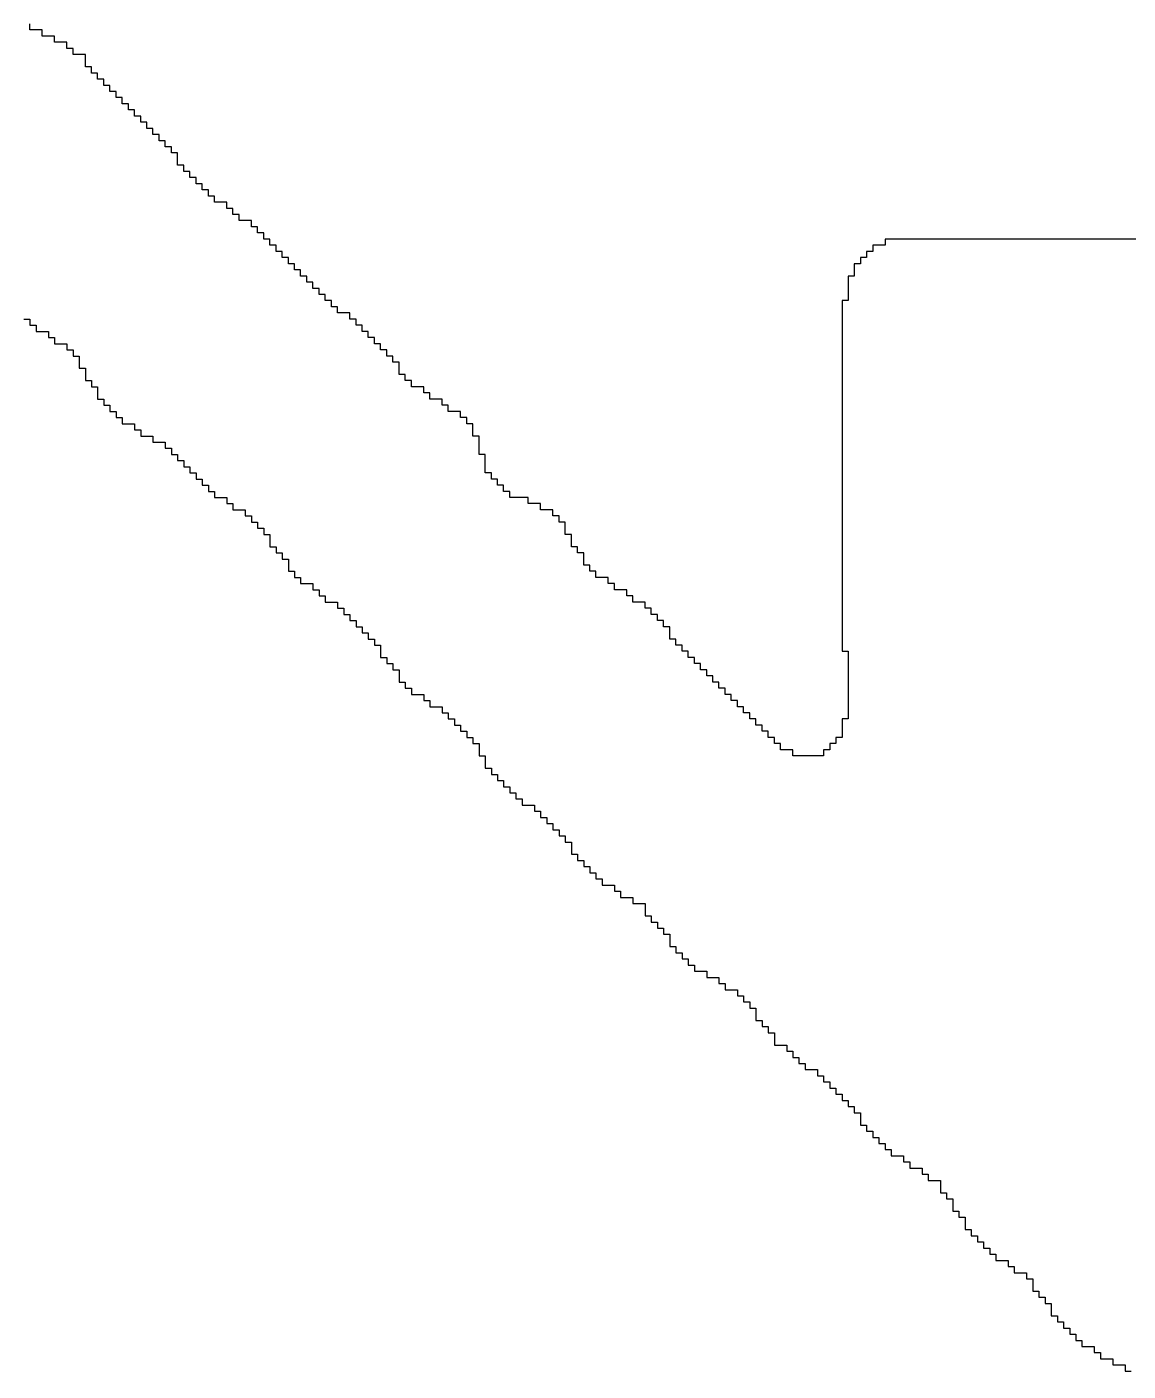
# Model space of a CAD drawing. Header units: millimetres. Extents: x 9.6 to 105, y 7.6 to 66.9.
# Drawn here: x 87.8796 to 88.1243, y 23.2529 to 23.5516 of the extents above; entities that cross this region are included whole.
import ezdxf

# ---------------------------------------------------------------- set-up
doc = ezdxf.new("R2010")
doc.units = ezdxf.units.MM
doc.layers.add('BottomOverlay', color=54, linetype='Continuous')

msp = doc.modelspace()

# ---------------------------------------------------------------- linework, layer by layer
at = {"layer": 'BottomOverlay'}
for p, q in [((87.88029, 23.55092), (87.88029, 23.55228)), ((87.88303, 23.55092), (87.88029, 23.55092)), ((87.88303, 23.54955), (87.88303, 23.55092)), ((87.88576, 23.54955), (87.88303, 23.54955)), ((87.88576, 23.54818), (87.88576, 23.54955)), ((87.8885, 23.54818), (87.88576, 23.54818)), ((87.8885, 23.54681), (87.8885, 23.54818)), ((87.88986, 23.54681), (87.8885, 23.54681)), ((87.88986, 23.54545), (87.88986, 23.54681)), ((87.8926, 23.54545), (87.88986, 23.54545)), ((87.8926, 23.54408), (87.8926, 23.54545)), ((87.8926, 23.54271), (87.8926, 23.54408)), ((87.89396, 23.54271), (87.8926, 23.54271)), ((87.89396, 23.54134), (87.89396, 23.54271)), ((87.89533, 23.54134), (87.89396, 23.54134)), ((87.89533, 23.53998), (87.89533, 23.54134)), ((87.8967, 23.53998), (87.89533, 23.53998)), ((87.8967, 23.53861), (87.8967, 23.53998)), ((87.89807, 23.53861), (87.8967, 23.53861)), ((87.89807, 23.53725), (87.89807, 23.53861)), ((87.89943, 23.53725), (87.89807, 23.53725)), ((87.89943, 23.53588), (87.89943, 23.53725)), ((87.9008, 23.53588), (87.89943, 23.53588)), ((87.9008, 23.53451), (87.9008, 23.53588)), ((87.90217, 23.53451), (87.9008, 23.53451)), ((87.90217, 23.53314), (87.90217, 23.53451)), ((87.90354, 23.53314), (87.90217, 23.53314)), ((87.90354, 23.53178), (87.90354, 23.53314)), ((87.9049, 23.53178), (87.90354, 23.53178)), ((87.9049, 23.53041), (87.9049, 23.53178)), ((87.90627, 23.53041), (87.9049, 23.53041)), ((87.90627, 23.52904), (87.90627, 23.53041)), ((87.90763, 23.52904), (87.90627, 23.52904)), ((87.90763, 23.52767), (87.90763, 23.52904)), ((87.909, 23.52767), (87.90763, 23.52767)), ((87.909, 23.52631), (87.909, 23.52767)), ((87.91037, 23.52631), (87.909, 23.52631)), ((87.91037, 23.52494), (87.91037, 23.52631)), ((87.91174, 23.52494), (87.91037, 23.52494)), ((87.91174, 23.52358), (87.91174, 23.52494)), ((87.9131, 23.52358), (87.91174, 23.52358)), ((87.9131, 23.52221), (87.9131, 23.52358)), ((87.9131, 23.52084), (87.9131, 23.52221)), ((87.91447, 23.52084), (87.9131, 23.52084)), ((87.91447, 23.51947), (87.91447, 23.52084)), ((87.91584, 23.51947), (87.91447, 23.51947)), ((87.91584, 23.51811), (87.91584, 23.51947)), ((87.9172, 23.51811), (87.91584, 23.51811)), ((87.9172, 23.51674), (87.9172, 23.51811)), ((87.91857, 23.51674), (87.9172, 23.51674)), ((87.91857, 23.51537), (87.91857, 23.51674)), ((87.91994, 23.51537), (87.91857, 23.51537)), ((87.91994, 23.514), (87.91994, 23.51537)), ((87.9213, 23.514), (87.91994, 23.514)), ((87.9213, 23.51264), (87.9213, 23.514)), ((87.92404, 23.51264), (87.9213, 23.51264)), ((87.92404, 23.51127), (87.92404, 23.51264)), ((87.92541, 23.51127), (87.92404, 23.51127)), ((87.92541, 23.5099), (87.92541, 23.51127)), ((87.92677, 23.5099), (87.92541, 23.5099)), ((87.92677, 23.50854), (87.92677, 23.5099)), ((87.92951, 23.50854), (87.92677, 23.50854)), ((87.92951, 23.50717), (87.92951, 23.50854)), ((87.93087, 23.50717), (87.92951, 23.50717)), ((87.93087, 23.5058), (87.93087, 23.50717)), ((87.93224, 23.5058), (87.93087, 23.5058)), ((87.93224, 23.50444), (87.93224, 23.5058)), ((87.93361, 23.50444), (87.93224, 23.50444)), ((87.93361, 23.50307), (87.93361, 23.50444)), ((88.66223, 23.50444), (88.07031, 23.50444)), ((88.07031, 23.50444), (88.07031, 23.50307)), ((87.93498, 23.50307), (87.93361, 23.50307)), ((87.93498, 23.5017), (87.93498, 23.50307)), ((87.93634, 23.5017), (87.93498, 23.5017)), ((87.93634, 23.50034), (87.93634, 23.5017)), ((88.06758, 23.5017), (88.06621, 23.5017)), ((88.06621, 23.5017), (88.06621, 23.50034)), ((88.07031, 23.50307), (88.06758, 23.50307)), ((88.06758, 23.50307), (88.06758, 23.5017)), ((87.93771, 23.50034), (87.93634, 23.50034)), ((87.93771, 23.49897), (87.93771, 23.50034)), ((87.93908, 23.49897), (87.93771, 23.49897)), ((87.93908, 23.4976), (87.93908, 23.49897)), ((88.06484, 23.49897), (88.06347, 23.49897)), ((88.06347, 23.49897), (88.06347, 23.4976)), ((88.06621, 23.50034), (88.06484, 23.50034)), ((88.06484, 23.50034), (88.06484, 23.49897)), ((87.94044, 23.4976), (87.93908, 23.4976)), ((87.94044, 23.49623), (87.94044, 23.4976)), ((87.94181, 23.49623), (87.94044, 23.49623)), ((87.94181, 23.49487), (87.94181, 23.49623)), ((88.06347, 23.49623), (88.06211, 23.49623)), ((88.06211, 23.49623), (88.06211, 23.49487)), ((88.06347, 23.4976), (88.06347, 23.49623)), ((87.94318, 23.49487), (87.94181, 23.49487)), ((87.94318, 23.4935), (87.94318, 23.49487)), ((87.94454, 23.4935), (87.94318, 23.4935)), ((87.94454, 23.49213), (87.94454, 23.4935)), ((88.06211, 23.49487), (88.06211, 23.4935)), ((88.06211, 23.4935), (88.06211, 23.49213)), ((87.94591, 23.49213), (87.94454, 23.49213)), ((87.94591, 23.49077), (87.94591, 23.49213)), ((87.94728, 23.49077), (87.94591, 23.49077)), ((87.94728, 23.4894), (87.94728, 23.49077)), ((87.94865, 23.4894), (87.94728, 23.4894)), ((87.94865, 23.48803), (87.94865, 23.4894)), ((88.06211, 23.49077), (88.06074, 23.49077)), ((88.06074, 23.49077), (88.06074, 23.4894)), ((88.06074, 23.4894), (88.06074, 23.48803)), ((88.06211, 23.49213), (88.06211, 23.49077)), ((87.87893, 23.48667), (87.88029, 23.48667)), ((87.88029, 23.48667), (87.88029, 23.4853)), ((87.95138, 23.48803), (87.94865, 23.48803)), ((87.95138, 23.48667), (87.95138, 23.48803)), ((87.95275, 23.48667), (87.95138, 23.48667)), ((87.95275, 23.4853), (87.95275, 23.48667)), ((88.06074, 23.48803), (88.06074, 23.48667)), ((88.06074, 23.48667), (88.06074, 23.4853)), ((87.88029, 23.4853), (87.88166, 23.4853)), ((87.88166, 23.4853), (87.88166, 23.48393)), ((87.88166, 23.48393), (87.8844, 23.48393)), ((87.8844, 23.48393), (87.8844, 23.48256)), ((87.95411, 23.4853), (87.95275, 23.4853)), ((87.95411, 23.48393), (87.95411, 23.4853)), ((87.95548, 23.48393), (87.95411, 23.48393)), ((87.95548, 23.48256), (87.95548, 23.48393)), ((88.06074, 23.4853), (88.06074, 23.48393)), ((88.06074, 23.48393), (88.06074, 23.48256)), ((87.8844, 23.48256), (87.88576, 23.48256)), ((87.88576, 23.48256), (87.88576, 23.4812)), ((87.88576, 23.4812), (87.8885, 23.4812)), ((87.8885, 23.4812), (87.8885, 23.47983)), ((87.95685, 23.48256), (87.95548, 23.48256)), ((87.95685, 23.4812), (87.95685, 23.48256)), ((87.95821, 23.4812), (87.95685, 23.4812)), ((87.95821, 23.47983), (87.95821, 23.4812)), ((88.06074, 23.48256), (88.06074, 23.4812)), ((88.06074, 23.4812), (88.06074, 23.47983)), ((87.8885, 23.47983), (87.88986, 23.47983)), ((87.88986, 23.47983), (87.88986, 23.47846)), ((87.88986, 23.47846), (87.89123, 23.47846)), ((87.89123, 23.47846), (87.89123, 23.4771)), ((87.95958, 23.47983), (87.95821, 23.47983)), ((87.95958, 23.47846), (87.95958, 23.47983)), ((87.96095, 23.47846), (87.95958, 23.47846)), ((87.96095, 23.4771), (87.96095, 23.47846)), ((88.06074, 23.47983), (88.06074, 23.47846)), ((88.06074, 23.47846), (88.06074, 23.4771)), ((87.89123, 23.4771), (87.89123, 23.47573)), ((87.89123, 23.47573), (87.8926, 23.47573)), ((87.8926, 23.47573), (87.8926, 23.47436)), ((87.8926, 23.47436), (87.8926, 23.473)), ((87.96232, 23.4771), (87.96095, 23.4771)), ((87.96232, 23.47573), (87.96232, 23.4771)), ((87.96232, 23.47436), (87.96232, 23.47573)), ((87.96368, 23.47436), (87.96232, 23.47436)), ((87.96368, 23.473), (87.96368, 23.47436)), ((88.06074, 23.4771), (88.06074, 23.47573)), ((88.06074, 23.47573), (88.06074, 23.47436)), ((88.06074, 23.47436), (88.06074, 23.473)), ((87.8926, 23.473), (87.89396, 23.473)), ((87.89396, 23.473), (87.89396, 23.47163)), ((87.89396, 23.47163), (87.89533, 23.47163)), ((87.89533, 23.47163), (87.89533, 23.47026)), ((87.96505, 23.473), (87.96368, 23.473)), ((87.96505, 23.47163), (87.96505, 23.473)), ((87.96778, 23.47163), (87.96505, 23.47163)), ((87.96778, 23.47026), (87.96778, 23.47163)), ((88.06074, 23.473), (88.06074, 23.47163)), ((88.06074, 23.47163), (88.06074, 23.47026)), ((87.89533, 23.47026), (87.89533, 23.46889)), ((87.89533, 23.46889), (87.8967, 23.46889)), ((87.8967, 23.46889), (87.8967, 23.46753)), ((87.96915, 23.47026), (87.96778, 23.47026)), ((87.96915, 23.46889), (87.96915, 23.47026)), ((87.97188, 23.46889), (87.96915, 23.46889)), ((87.97188, 23.46753), (87.97188, 23.46889)), ((88.06074, 23.47026), (88.06074, 23.46889)), ((88.06074, 23.46889), (88.06074, 23.46753)), ((87.8967, 23.46753), (87.89807, 23.46753)), ((87.89807, 23.46753), (87.89807, 23.46616)), ((87.89807, 23.46616), (87.89943, 23.46616)), ((87.89943, 23.46616), (87.89943, 23.46479)), ((87.97325, 23.46753), (87.97188, 23.46753)), ((87.97325, 23.46616), (87.97325, 23.46753)), ((87.97599, 23.46616), (87.97325, 23.46616)), ((87.97599, 23.46479), (87.97599, 23.46616)), ((88.06074, 23.46753), (88.06074, 23.46616)), ((88.06074, 23.46616), (88.06074, 23.46479)), ((87.89943, 23.46479), (87.9008, 23.46479)), ((87.9008, 23.46479), (87.9008, 23.46343)), ((87.9008, 23.46343), (87.90354, 23.46343)), ((87.90354, 23.46343), (87.90354, 23.46206)), ((87.97735, 23.46479), (87.97599, 23.46479)), ((87.97735, 23.46343), (87.97735, 23.46479)), ((87.97872, 23.46343), (87.97735, 23.46343)), ((87.97872, 23.46206), (87.97872, 23.46343)), ((88.06074, 23.46479), (88.06074, 23.46343)), ((88.06074, 23.46343), (88.06074, 23.46206)), ((87.90354, 23.46206), (87.9049, 23.46206)), ((87.9049, 23.46206), (87.9049, 23.46069)), ((87.9049, 23.46069), (87.90763, 23.46069)), ((87.90763, 23.46069), (87.90763, 23.45933)), ((87.97872, 23.46069), (87.97872, 23.46206)), ((87.98009, 23.46069), (87.97872, 23.46069)), ((87.98009, 23.45933), (87.98009, 23.46069)), ((88.06074, 23.46206), (88.06074, 23.46069)), ((88.06074, 23.46069), (88.06074, 23.45933)), ((87.90763, 23.45933), (87.91037, 23.45933)), ((87.91037, 23.45933), (87.91037, 23.45796)), ((87.91037, 23.45796), (87.91174, 23.45796)), ((87.91174, 23.45796), (87.91174, 23.45659)), ((87.91174, 23.45659), (87.9131, 23.45659)), ((87.9131, 23.45659), (87.9131, 23.45522)), ((87.98009, 23.45796), (87.98009, 23.45933)), ((87.98009, 23.45659), (87.98009, 23.45796)), ((87.98145, 23.45659), (87.98009, 23.45659)), ((87.98145, 23.45522), (87.98145, 23.45659)), ((88.06074, 23.45933), (88.06074, 23.45796)), ((88.06074, 23.45796), (88.06074, 23.45659)), ((88.06074, 23.45659), (88.06074, 23.45522)), ((87.9131, 23.45522), (87.91447, 23.45522)), ((87.91447, 23.45522), (87.91447, 23.45386)), ((87.91447, 23.45386), (87.91584, 23.45386)), ((87.91584, 23.45386), (87.91584, 23.45249)), ((87.98145, 23.45386), (87.98145, 23.45522)), ((87.98145, 23.45249), (87.98145, 23.45386)), ((88.06074, 23.45522), (88.06074, 23.45386)), ((88.06074, 23.45386), (88.06074, 23.45249)), ((87.91584, 23.45249), (87.9172, 23.45249)), ((87.9172, 23.45249), (87.9172, 23.45112)), ((87.9172, 23.45112), (87.91857, 23.45112)), ((87.91857, 23.45112), (87.91857, 23.44975)), ((87.98282, 23.45249), (87.98145, 23.45249)), ((87.98282, 23.45112), (87.98282, 23.45249)), ((87.98419, 23.45112), (87.98282, 23.45112)), ((87.98419, 23.44975), (87.98419, 23.45112)), ((88.06074, 23.45249), (88.06074, 23.45112)), ((88.06074, 23.45112), (88.06074, 23.44975)), ((87.91857, 23.44975), (87.91994, 23.44975)), ((87.91994, 23.44975), (87.91994, 23.44839)), ((87.91994, 23.44839), (87.9213, 23.44839)), ((87.9213, 23.44839), (87.9213, 23.44702)), ((87.98555, 23.44975), (87.98419, 23.44975)), ((87.98555, 23.44839), (87.98555, 23.44975)), ((87.98692, 23.44839), (87.98555, 23.44839)), ((87.98692, 23.44702), (87.98692, 23.44839)), ((88.06074, 23.44975), (88.06074, 23.44839)), ((88.06074, 23.44839), (88.06074, 23.44702)), ((87.9213, 23.44702), (87.92404, 23.44702)), ((87.92404, 23.44702), (87.92404, 23.44566)), ((87.92404, 23.44566), (87.92541, 23.44566)), ((87.92541, 23.44566), (87.92541, 23.44429)), ((87.99102, 23.44702), (87.98692, 23.44702)), ((87.99102, 23.44566), (87.99102, 23.44702)), ((87.99376, 23.44566), (87.99102, 23.44566)), ((87.99376, 23.44429), (87.99376, 23.44566)), ((88.06074, 23.44702), (88.06074, 23.44566)), ((88.06074, 23.44566), (88.06074, 23.44429)), ((87.92541, 23.44429), (87.92814, 23.44429)), ((87.92814, 23.44429), (87.92814, 23.44292)), ((87.92814, 23.44292), (87.92951, 23.44292)), ((87.92951, 23.44292), (87.92951, 23.44155)), ((87.92951, 23.44155), (87.93087, 23.44155)), ((87.93087, 23.44155), (87.93087, 23.44019)), ((87.99649, 23.44429), (87.99376, 23.44429)), ((87.99649, 23.44292), (87.99649, 23.44429)), ((87.99786, 23.44292), (87.99649, 23.44292)), ((87.99786, 23.44155), (87.99786, 23.44292)), ((87.99922, 23.44155), (87.99786, 23.44155)), ((87.99922, 23.44019), (87.99922, 23.44155)), ((88.06074, 23.44429), (88.06074, 23.44292)), ((88.06074, 23.44292), (88.06074, 23.44155)), ((88.06074, 23.44155), (88.06074, 23.44019)), ((87.93087, 23.44019), (87.93224, 23.44019)), ((87.93224, 23.44019), (87.93224, 23.43882)), ((87.93224, 23.43882), (87.93361, 23.43882)), ((87.93361, 23.43882), (87.93361, 23.43745)), ((87.99922, 23.43882), (87.99922, 23.44019)), ((88.00059, 23.43882), (87.99922, 23.43882)), ((88.00059, 23.43745), (88.00059, 23.43882)), ((88.06074, 23.44019), (88.06074, 23.43882)), ((88.06074, 23.43882), (88.06074, 23.43745)), ((87.93361, 23.43745), (87.93361, 23.43608)), ((87.93361, 23.43608), (87.93498, 23.43608)), ((87.93498, 23.43608), (87.93498, 23.43472)), ((88.00059, 23.43608), (88.00059, 23.43745)), ((88.00196, 23.43608), (88.00059, 23.43608)), ((88.00196, 23.43472), (88.00196, 23.43608)), ((88.06074, 23.43745), (88.06074, 23.43608)), ((88.06074, 23.43608), (88.06074, 23.43472)), ((87.93498, 23.43472), (87.93634, 23.43472)), ((87.93634, 23.43472), (87.93634, 23.43335)), ((87.93634, 23.43335), (87.93771, 23.43335)), ((87.93771, 23.43335), (87.93771, 23.43199)), ((88.00333, 23.43472), (88.00196, 23.43472)), ((88.00333, 23.43335), (88.00333, 23.43472)), ((88.00333, 23.43199), (88.00333, 23.43335)), ((88.06074, 23.43472), (88.06074, 23.43335)), ((88.06074, 23.43335), (88.06074, 23.43199)), ((87.93771, 23.43199), (87.93771, 23.43062)), ((87.93771, 23.43062), (87.93908, 23.43062)), ((87.93908, 23.43062), (87.93908, 23.42925)), ((88.00469, 23.43199), (88.00333, 23.43199)), ((88.00469, 23.43062), (88.00469, 23.43199)), ((88.00606, 23.43062), (88.00469, 23.43062)), ((88.00606, 23.42925), (88.00606, 23.43062)), ((88.06074, 23.43199), (88.06074, 23.43062)), ((88.06074, 23.43062), (88.06074, 23.42925)), ((87.93908, 23.42925), (87.94044, 23.42925)), ((87.94044, 23.42925), (87.94044, 23.42788)), ((87.94044, 23.42788), (87.94318, 23.42788)), ((87.94318, 23.42788), (87.94318, 23.42652)), ((88.0088, 23.42925), (88.00606, 23.42925)), ((88.0088, 23.42788), (88.0088, 23.42925)), ((88.01016, 23.42788), (88.0088, 23.42788)), ((88.01016, 23.42652), (88.01016, 23.42788)), ((88.06074, 23.42925), (88.06074, 23.42788)), ((88.06074, 23.42788), (88.06074, 23.42652)), ((87.94318, 23.42652), (87.94454, 23.42652)), ((87.94454, 23.42652), (87.94454, 23.42515)), ((87.94454, 23.42515), (87.94591, 23.42515)), ((87.94591, 23.42515), (87.94591, 23.42378)), ((87.94591, 23.42378), (87.94865, 23.42378)), ((87.94865, 23.42378), (87.94865, 23.42241)), ((88.01289, 23.42652), (88.01016, 23.42652)), ((88.01289, 23.42515), (88.01289, 23.42652)), ((88.01426, 23.42515), (88.01289, 23.42515)), ((88.01426, 23.42378), (88.01426, 23.42515)), ((88.017, 23.42378), (88.01426, 23.42378)), ((88.017, 23.42241), (88.017, 23.42378)), ((88.06074, 23.42652), (88.06074, 23.42515)), ((88.06074, 23.42515), (88.06074, 23.42378)), ((88.06074, 23.42378), (88.06074, 23.42241)), ((87.94865, 23.42241), (87.95001, 23.42241)), ((87.95001, 23.42241), (87.95001, 23.42105)), ((87.95001, 23.42105), (87.95138, 23.42105)), ((87.95138, 23.42105), (87.95138, 23.41968)), ((88.01836, 23.42241), (88.017, 23.42241)), ((88.01836, 23.42105), (88.01836, 23.42241)), ((88.01973, 23.42105), (88.01836, 23.42105)), ((88.01973, 23.41968), (88.01973, 23.42105)), ((88.06074, 23.42241), (88.06074, 23.42105)), ((88.06074, 23.42105), (88.06074, 23.41968)), ((87.95138, 23.41968), (87.95275, 23.41968)), ((87.95275, 23.41968), (87.95275, 23.41831)), ((87.95275, 23.41831), (87.95411, 23.41831)), ((87.95411, 23.41831), (87.95411, 23.41695)), ((88.0211, 23.41968), (88.01973, 23.41968)), ((88.0211, 23.41831), (88.0211, 23.41968)), ((88.02246, 23.41831), (88.0211, 23.41831)), ((88.02246, 23.41695), (88.02246, 23.41831)), ((88.06074, 23.41968), (88.06074, 23.41831)), ((88.06074, 23.41831), (88.06074, 23.41695)), ((87.95411, 23.41695), (87.95548, 23.41695)), ((87.95548, 23.41695), (87.95548, 23.41558)), ((87.95548, 23.41558), (87.95685, 23.41558)), ((87.95685, 23.41558), (87.95685, 23.41421)), ((88.02246, 23.41558), (88.02246, 23.41695)), ((88.02383, 23.41558), (88.02246, 23.41558)), ((88.02383, 23.41421), (88.02383, 23.41558)), ((88.06074, 23.41695), (88.06074, 23.41558)), ((88.06074, 23.41558), (88.06074, 23.41421)), ((87.95685, 23.41421), (87.95821, 23.41421)), ((87.95821, 23.41421), (87.95821, 23.41285)), ((87.95821, 23.41285), (87.95821, 23.41148)), ((88.0252, 23.41421), (88.02383, 23.41421)), ((88.0252, 23.41285), (88.0252, 23.41421)), ((88.02657, 23.41285), (88.0252, 23.41285)), ((88.02657, 23.41148), (88.02657, 23.41285)), ((88.06074, 23.41421), (88.06074, 23.41285)), ((88.06074, 23.41285), (88.06211, 23.41285)), ((88.06211, 23.41285), (88.06211, 23.41148)), ((87.95821, 23.41148), (87.95958, 23.41148)), ((87.95958, 23.41148), (87.95958, 23.41011)), ((87.95958, 23.41011), (87.96095, 23.41011)), ((87.96095, 23.41011), (87.96095, 23.40875)), ((87.96095, 23.40875), (87.96232, 23.40875)), ((87.96232, 23.40875), (87.96232, 23.40738)), ((88.02793, 23.41148), (88.02657, 23.41148)), ((88.02793, 23.41011), (88.02793, 23.41148)), ((88.0293, 23.41011), (88.02793, 23.41011)), ((88.0293, 23.40875), (88.0293, 23.41011)), ((88.03067, 23.40875), (88.0293, 23.40875)), ((88.03067, 23.40738), (88.03067, 23.40875)), ((88.06211, 23.41148), (88.06211, 23.41011)), ((88.06211, 23.41011), (88.06211, 23.40875)), ((88.06211, 23.40875), (88.06211, 23.40738)), ((87.96232, 23.40738), (87.96232, 23.40601)), ((87.96232, 23.40601), (87.96368, 23.40601)), ((87.96368, 23.40601), (87.96368, 23.40464)), ((88.03203, 23.40738), (88.03067, 23.40738)), ((88.03203, 23.40601), (88.03203, 23.40738)), ((88.0334, 23.40601), (88.03203, 23.40601)), ((88.0334, 23.40464), (88.0334, 23.40601)), ((88.06211, 23.40738), (88.06211, 23.40601)), ((88.06211, 23.40601), (88.06211, 23.40464)), ((87.96368, 23.40464), (87.96505, 23.40464)), ((87.96505, 23.40464), (87.96505, 23.40328)), ((87.96505, 23.40328), (87.96778, 23.40328)), ((87.96778, 23.40328), (87.96778, 23.40191)), ((88.03477, 23.40464), (88.0334, 23.40464)), ((88.03477, 23.40328), (88.03477, 23.40464)), ((88.03613, 23.40328), (88.03477, 23.40328)), ((88.03613, 23.40191), (88.03613, 23.40328)), ((88.06211, 23.40464), (88.06211, 23.40328)), ((88.06211, 23.40328), (88.06211, 23.40191)), ((87.96778, 23.40191), (87.96915, 23.40191)), ((87.96915, 23.40191), (87.96915, 23.40054)), ((87.96915, 23.40054), (87.97188, 23.40054)), ((87.97188, 23.40054), (87.97188, 23.39918)), ((88.0375, 23.40191), (88.03613, 23.40191)), ((88.0375, 23.40054), (88.0375, 23.40191)), ((88.03887, 23.40054), (88.0375, 23.40054)), ((88.03887, 23.39918), (88.03887, 23.40054)), ((88.06211, 23.40191), (88.06211, 23.40054)), ((88.06211, 23.40054), (88.06211, 23.39918)), ((87.97188, 23.39918), (87.97325, 23.39918)), ((87.97325, 23.39918), (87.97325, 23.39781)), ((87.97325, 23.39781), (87.97462, 23.39781)), ((87.97462, 23.39781), (87.97462, 23.39644)), ((88.04024, 23.39918), (88.03887, 23.39918)), ((88.04024, 23.39781), (88.04024, 23.39918)), ((88.0416, 23.39781), (88.04024, 23.39781)), ((88.0416, 23.39644), (88.0416, 23.39781)), ((88.06211, 23.39781), (88.06074, 23.39781)), ((88.06074, 23.39781), (88.06074, 23.39644)), ((88.06211, 23.39918), (88.06211, 23.39781)), ((87.97462, 23.39644), (87.97599, 23.39644)), ((87.97599, 23.39644), (87.97599, 23.39508)), ((87.97599, 23.39508), (87.97735, 23.39508)), ((87.97735, 23.39508), (87.97735, 23.39371)), ((87.97735, 23.39371), (87.97872, 23.39371)), ((87.97872, 23.39371), (87.97872, 23.39234)), ((88.04297, 23.39644), (88.0416, 23.39644)), ((88.04297, 23.39508), (88.04297, 23.39644)), ((88.04434, 23.39508), (88.04297, 23.39508)), ((88.04434, 23.39371), (88.04434, 23.39508)), ((88.0457, 23.39371), (88.04434, 23.39371)), ((88.0457, 23.39234), (88.0457, 23.39371)), ((88.06074, 23.39371), (88.05937, 23.39371)), ((88.05937, 23.39371), (88.05937, 23.39234)), ((88.06074, 23.39644), (88.06074, 23.39508)), ((88.06074, 23.39508), (88.06074, 23.39371)), ((87.97872, 23.39234), (87.98009, 23.39234)), ((87.98009, 23.39234), (87.98009, 23.39097)), ((87.98009, 23.39097), (87.98009, 23.38961)), ((88.04707, 23.39234), (88.0457, 23.39234)), ((88.04707, 23.39097), (88.04707, 23.39234)), ((88.0498, 23.39097), (88.04707, 23.39097)), ((88.0498, 23.38961), (88.0498, 23.39097)), ((88.05801, 23.39097), (88.05664, 23.39097)), ((88.05664, 23.39097), (88.05664, 23.38961)), ((88.05937, 23.39234), (88.05801, 23.39234)), ((88.05801, 23.39234), (88.05801, 23.39097)), ((87.98009, 23.38961), (87.98145, 23.38961)), ((87.98145, 23.38961), (87.98145, 23.38824)), ((87.98145, 23.38824), (87.98145, 23.38687)), ((88.05664, 23.38961), (88.0498, 23.38961)), ((87.98145, 23.38687), (87.98282, 23.38687)), ((87.98282, 23.38687), (87.98282, 23.38551)), ((87.98282, 23.38551), (87.98419, 23.38551)), ((87.98419, 23.38551), (87.98419, 23.38414)), ((87.98419, 23.38414), (87.98555, 23.38414)), ((87.98555, 23.38414), (87.98555, 23.38277)), ((87.98555, 23.38277), (87.98692, 23.38277)), ((87.98692, 23.38277), (87.98692, 23.38141)), ((87.98692, 23.38141), (87.98829, 23.38141)), ((87.98829, 23.38141), (87.98829, 23.38004)), ((87.98829, 23.38004), (87.98966, 23.38004)), ((87.98966, 23.38004), (87.98966, 23.37867)), ((87.98966, 23.37867), (87.99239, 23.37867)), ((87.99239, 23.37867), (87.99239, 23.3773)), ((87.99239, 23.3773), (87.99376, 23.3773)), ((87.99376, 23.3773), (87.99376, 23.37594)), ((87.99376, 23.37594), (87.99513, 23.37594)), ((87.99513, 23.37594), (87.99513, 23.37457)), ((87.99513, 23.37457), (87.99649, 23.37457)), ((87.99649, 23.37457), (87.99649, 23.3732)), ((87.99649, 23.3732), (87.99786, 23.3732)), ((87.99786, 23.3732), (87.99786, 23.37184)), ((87.99786, 23.37184), (87.99922, 23.37184)), ((87.99922, 23.37184), (87.99922, 23.37047)), ((87.99922, 23.37047), (88.00059, 23.37047)), ((88.00059, 23.37047), (88.00059, 23.3691)), ((88.00059, 23.3691), (88.00059, 23.36774)), ((88.00059, 23.36774), (88.00196, 23.36774)), ((88.00196, 23.36774), (88.00196, 23.36637)), ((88.00196, 23.36637), (88.00333, 23.36637)), ((88.00333, 23.36637), (88.00333, 23.365)), ((88.00333, 23.365), (88.00469, 23.365)), ((88.00469, 23.365), (88.00469, 23.36363)), ((88.00469, 23.36363), (88.00606, 23.36363)), ((88.00606, 23.36363), (88.00606, 23.36227)), ((88.00606, 23.36227), (88.00743, 23.36227)), ((88.00743, 23.36227), (88.00743, 23.3609)), ((88.00743, 23.3609), (88.01016, 23.3609)), ((88.01016, 23.3609), (88.01016, 23.35953)), ((88.01016, 23.35953), (88.01153, 23.35953)), ((88.01153, 23.35953), (88.01153, 23.35817)), ((88.01153, 23.35817), (88.01426, 23.35817)), ((88.01426, 23.35817), (88.01426, 23.3568)), ((88.01426, 23.3568), (88.017, 23.3568)), ((88.017, 23.3568), (88.017, 23.35543)), ((88.017, 23.35543), (88.017, 23.35407)), ((88.017, 23.35407), (88.01836, 23.35407)), ((88.01836, 23.35407), (88.01836, 23.3527)), ((88.01836, 23.3527), (88.01973, 23.3527)), ((88.01973, 23.3527), (88.01973, 23.35133)), ((88.01973, 23.35133), (88.0211, 23.35133)), ((88.0211, 23.35133), (88.0211, 23.34996)), ((88.0211, 23.34996), (88.02246, 23.34996)), ((88.02246, 23.34996), (88.02246, 23.3486)), ((88.02246, 23.3486), (88.02246, 23.34723)), ((88.02246, 23.34723), (88.02383, 23.34723)), ((88.02383, 23.34723), (88.02383, 23.34586)), ((88.02383, 23.34586), (88.0252, 23.34586)), ((88.0252, 23.34586), (88.0252, 23.34449)), ((88.0252, 23.34449), (88.02657, 23.34449)), ((88.02657, 23.34449), (88.02657, 23.34313)), ((88.02657, 23.34313), (88.02793, 23.34313)), ((88.02793, 23.34313), (88.02793, 23.34176)), ((88.02793, 23.34176), (88.03067, 23.34176)), ((88.03067, 23.34176), (88.03067, 23.3404)), ((88.03067, 23.3404), (88.0334, 23.3404)), ((88.0334, 23.3404), (88.0334, 23.33903)), ((88.0334, 23.33903), (88.03477, 23.33903)), ((88.03477, 23.33903), (88.03477, 23.33766)), ((88.03477, 23.33766), (88.0375, 23.33766)), ((88.0375, 23.33766), (88.0375, 23.33629)), ((88.0375, 23.33629), (88.03887, 23.33629)), ((88.03887, 23.33629), (88.03887, 23.33493)), ((88.03887, 23.33493), (88.04024, 23.33493)), ((88.04024, 23.33493), (88.04024, 23.33356)), ((88.04024, 23.33356), (88.0416, 23.33356)), ((88.0416, 23.33356), (88.0416, 23.33219)), ((88.0416, 23.33219), (88.0416, 23.33082)), ((88.0416, 23.33082), (88.04297, 23.33082)), ((88.04297, 23.33082), (88.04297, 23.32946)), ((88.04297, 23.32946), (88.04434, 23.32946)), ((88.04434, 23.32946), (88.04434, 23.32809)), ((88.04434, 23.32809), (88.0457, 23.32809)), ((88.0457, 23.32809), (88.0457, 23.32672)), ((88.0457, 23.32672), (88.0457, 23.32536)), ((88.0457, 23.32536), (88.04844, 23.32536)), ((88.04844, 23.32536), (88.04844, 23.32399)), ((88.04844, 23.32399), (88.0498, 23.32399)), ((88.0498, 23.32399), (88.0498, 23.32262)), ((88.0498, 23.32262), (88.05117, 23.32262)), ((88.05117, 23.32262), (88.05117, 23.32126)), ((88.05117, 23.32126), (88.05254, 23.32126)), ((88.05254, 23.32126), (88.05254, 23.31989)), ((88.05254, 23.31989), (88.05527, 23.31989)), ((88.05527, 23.31989), (88.05527, 23.31852)), ((88.05527, 23.31852), (88.05664, 23.31852)), ((88.05664, 23.31852), (88.05664, 23.31715)), ((88.05664, 23.31715), (88.05801, 23.31715)), ((88.05801, 23.31715), (88.05801, 23.31579)), ((88.05801, 23.31579), (88.05937, 23.31579)), ((88.05937, 23.31579), (88.05937, 23.31442)), ((88.05937, 23.31442), (88.06074, 23.31442)), ((88.06074, 23.31442), (88.06074, 23.31305)), ((88.06074, 23.31305), (88.06211, 23.31305)), ((88.06211, 23.31305), (88.06211, 23.31169)), ((88.06211, 23.31169), (88.06347, 23.31169)), ((88.06347, 23.31169), (88.06347, 23.31032)), ((88.06347, 23.31032), (88.06484, 23.31032)), ((88.06484, 23.31032), (88.06484, 23.30895)), ((88.06484, 23.30895), (88.06484, 23.30759)), ((88.06484, 23.30759), (88.06621, 23.30759)), ((88.06621, 23.30759), (88.06621, 23.30622)), ((88.06621, 23.30622), (88.06758, 23.30622)), ((88.06758, 23.30622), (88.06758, 23.30485)), ((88.06758, 23.30485), (88.06894, 23.30485)), ((88.06894, 23.30485), (88.06894, 23.30349)), ((88.06894, 23.30349), (88.07031, 23.30349)), ((88.07031, 23.30349), (88.07031, 23.30212)), ((88.07031, 23.30212), (88.07168, 23.30212)), ((88.07168, 23.30212), (88.07168, 23.30075)), ((88.07168, 23.30075), (88.07441, 23.30075)), ((88.07441, 23.30075), (88.07441, 23.29938)), ((88.07441, 23.29938), (88.07578, 23.29938)), ((88.07578, 23.29938), (88.07578, 23.29802)), ((88.07578, 23.29802), (88.07851, 23.29802)), ((88.07851, 23.29802), (88.07851, 23.29665)), ((88.07851, 23.29665), (88.07988, 23.29665)), ((88.07988, 23.29665), (88.07988, 23.29528)), ((88.07988, 23.29528), (88.08261, 23.29528)), ((88.08261, 23.29528), (88.08261, 23.29392)), ((88.08261, 23.29392), (88.08261, 23.29255)), ((88.08261, 23.29255), (88.08398, 23.29255)), ((88.08398, 23.29255), (88.08398, 23.29118)), ((88.08398, 23.29118), (88.08535, 23.29118)), ((88.08535, 23.29118), (88.08535, 23.28982)), ((88.08535, 23.28982), (88.08535, 23.28845)), ((88.08535, 23.28845), (88.08671, 23.28845)), ((88.08671, 23.28845), (88.08671, 23.28708)), ((88.08671, 23.28708), (88.08808, 23.28708)), ((88.08808, 23.28708), (88.08808, 23.28571)), ((88.08808, 23.28571), (88.08808, 23.28435)), ((88.08808, 23.28435), (88.08945, 23.28435)), ((88.08945, 23.28435), (88.08945, 23.28298)), ((88.08945, 23.28298), (88.09081, 23.28298)), ((88.09081, 23.28298), (88.09081, 23.28161)), ((88.09081, 23.28161), (88.09218, 23.28161)), ((88.09218, 23.28161), (88.09218, 23.28025)), ((88.09218, 23.28025), (88.09355, 23.28025)), ((88.09355, 23.28025), (88.09355, 23.27888)), ((88.09355, 23.27888), (88.09492, 23.27888)), ((88.09492, 23.27888), (88.09492, 23.27751)), ((88.09492, 23.27751), (88.09765, 23.27751)), ((88.09765, 23.27751), (88.09765, 23.27615)), ((88.09765, 23.27615), (88.09902, 23.27615)), ((88.09902, 23.27615), (88.09902, 23.27478)), ((88.09902, 23.27478), (88.10175, 23.27478)), ((88.10175, 23.27478), (88.10175, 23.27341)), ((88.10175, 23.27341), (88.10312, 23.27341)), ((88.10312, 23.27341), (88.10312, 23.27204)), ((88.10312, 23.27204), (88.10312, 23.27068)), ((88.10312, 23.27068), (88.10448, 23.27068)), ((88.10448, 23.27068), (88.10448, 23.26931)), ((88.10448, 23.26931), (88.10585, 23.26931)), ((88.10585, 23.26931), (88.10585, 23.26794)), ((88.10585, 23.26794), (88.10722, 23.26794)), ((88.10722, 23.26794), (88.10722, 23.26658)), ((88.10722, 23.26658), (88.10722, 23.26521)), ((88.10722, 23.26521), (88.10859, 23.26521)), ((88.10859, 23.26521), (88.10859, 23.26384)), ((88.10859, 23.26384), (88.10995, 23.26384)), ((88.10995, 23.26384), (88.10995, 23.26248)), ((88.10995, 23.26248), (88.11132, 23.26248)), ((88.11132, 23.26248), (88.11132, 23.26111)), ((88.11132, 23.26111), (88.11269, 23.26111)), ((88.11269, 23.26111), (88.11269, 23.25974)), ((88.11269, 23.25974), (88.11405, 23.25974)), ((88.11405, 23.25974), (88.11405, 23.25837)), ((88.11405, 23.25837), (88.11679, 23.25837)), ((88.11679, 23.25837), (88.11679, 23.25701)), ((88.11679, 23.25701), (88.11815, 23.25701)), ((88.11815, 23.25701), (88.11815, 23.25564)), ((88.11815, 23.25564), (88.12089, 23.25564)), ((88.12089, 23.25564), (88.12089, 23.25427)), ((88.12089, 23.25427), (88.12362, 23.25427)), ((88.12362, 23.25427), (88.12362, 23.2529)), ((88.12362, 23.2529), (88.12499, 23.2529))]:
    msp.add_line(p, q, dxfattribs=at)

doc.saveas('drawing.dxf')
